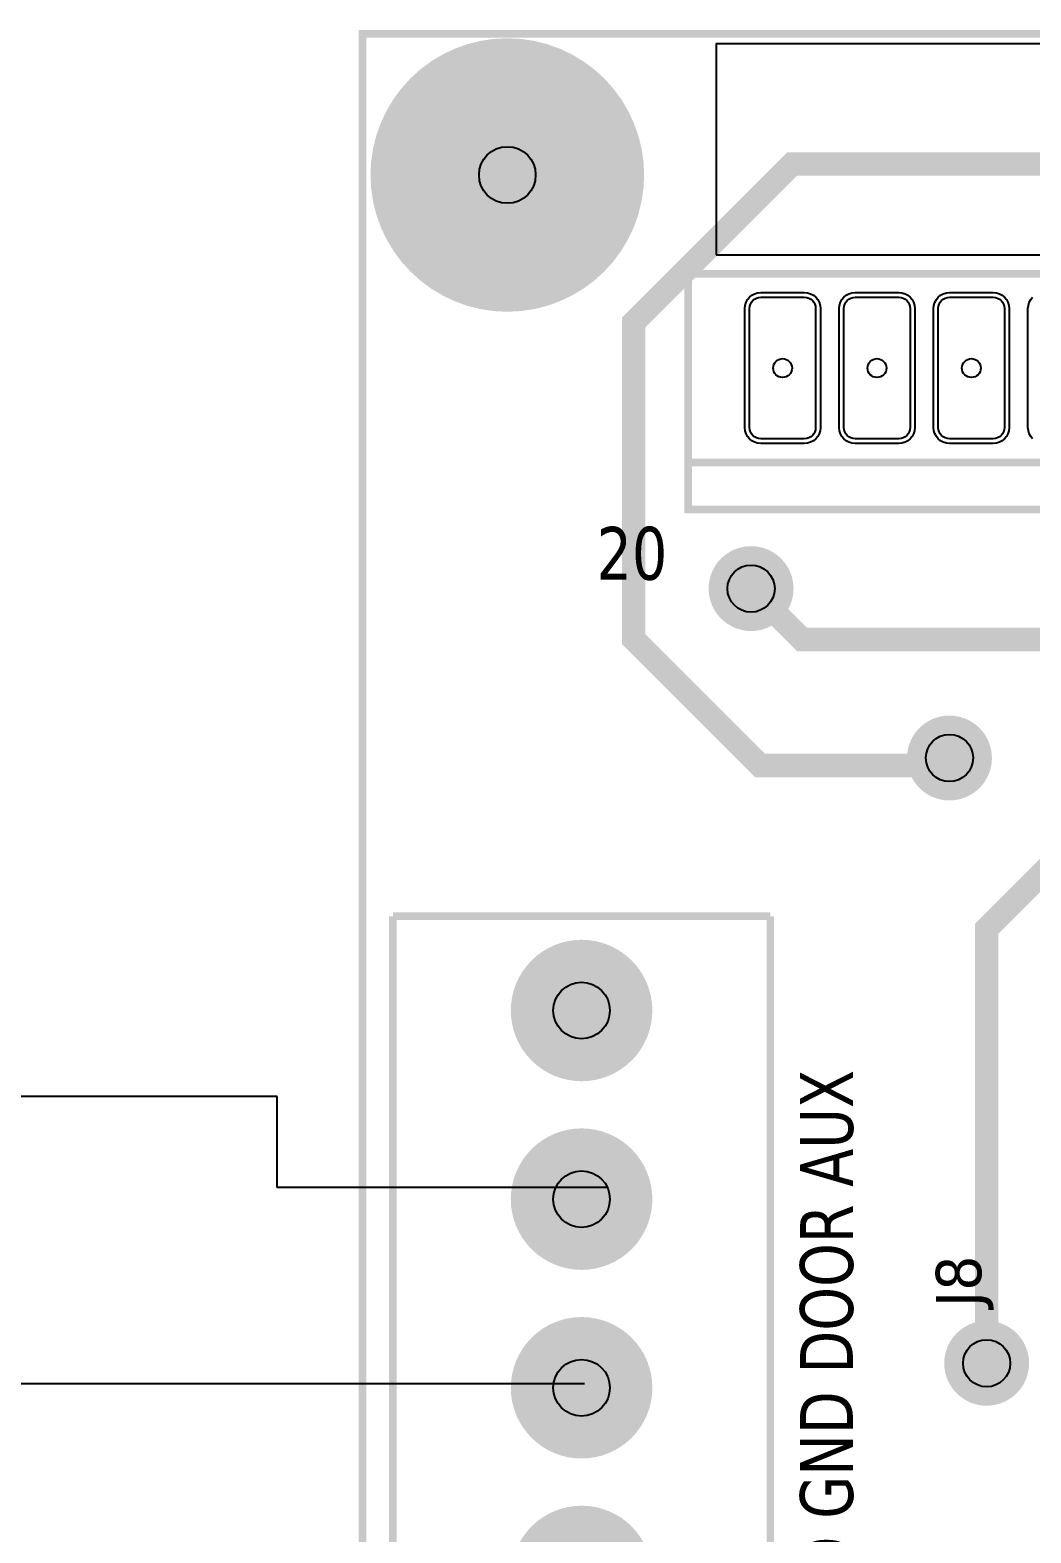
# Model space of a CAD drawing. Header units: millimetres. Extents: x 123.5 to 144.3, y 105.4 to 121.6.
# Drawn here: x 128.115 to 129.197, y 116.01 to 117.636 of the extents above; entities that cross this region are included whole.
import ezdxf

# ---------------------------------------------------------------- set-up
doc = ezdxf.new("R2010")
doc.units = ezdxf.units.MM
doc.layers.add('DESC', color=250, linetype='Continuous')
doc.layers.add('WIRES', color=7, linetype='Continuous')
doc.styles.get("Standard").update_dxf_attribs({"font": 'tahoma.ttf'})

# ---------------------------------------------------------------- blocks, each defined once
blk = doc.blocks.new('EPAD')
at = {"const_width": 0.5}
blk.add_lwpolyline([(-0.25, 0, 1), (0.25, 0, 1)], format="xyb", close=True, dxfattribs=at)
blk = doc.blocks.new('Tarjeta mufla')
for points, const_width in [([(146.2096, 112.4206), (150.1229, 112.4206), (150.1229, 115.5111), (146.2096, 115.5111), (146.2096, 112.4206)], 0.008), ([(146.2096, 112.4206), (150.1229, 112.4206), (150.1229, 115.5111), (146.2096, 115.5111), (146.2096, 112.4206)], 0.008), ([(146.2096, 112.4206), (150.1229, 112.4206), (150.1229, 115.5111), (146.2096, 115.5111), (146.2096, 112.4206)], 0.008), ([(146.8316, 114.7434), (146.8279, 114.7355), (146.6308, 114.7355), (146.497, 114.8694), (146.497, 115.2052), (146.6649, 115.3732), (148.6373, 115.3732), (148.8064, 115.2041)], 0.025), ([(146.5548, 115.0068), (148.6548, 115.0068), (148.6548, 115.2568), (146.5548, 115.2568), (146.5548, 115.0068)], 0.008), ([(146.5548, 115.0068), (148.6548, 115.0068), (148.6548, 115.2568), (146.5548, 115.2568), (146.5548, 115.0068)], 0.008), ([(146.5548, 115.0068), (148.6548, 115.0068), (148.6548, 115.2568), (146.5548, 115.2568), (146.5548, 115.0068)], 0.008), ([(148.6548, 115.0568), (146.5548, 115.0568)], 0.008), ([(148.6548, 115.0568), (146.5548, 115.0568)], 0.008), ([(148.6548, 115.0568), (146.5548, 115.0568)], 0.008), ([(146.871, 114.1017), (146.871, 114.5623), (146.9576, 114.6489), (146.9576, 114.8483), (146.9368, 114.8691), (146.6754, 114.8691), (146.6214, 114.923)], 0.025), ([(146.6418, 114.5757), (146.2418, 114.5757)], 0.008), ([(146.6418, 113.7757), (146.2418, 113.7757), (146.2418, 114.5757)], 0.008), ([(146.6418, 114.5757), (146.2418, 114.5757)], 0.008), ([(146.6418, 113.7757), (146.2418, 113.7757), (146.2418, 114.5757)], 0.008), ([(146.6418, 114.5757), (146.2418, 114.5757)], 0.008), ([(146.6418, 113.7757), (146.2418, 113.7757), (146.2418, 114.5757)], 0.008), ([(146.6418, 114.5757), (146.6418, 113.7757)], 0.008), ([(146.6418, 114.5757), (146.6418, 113.7757)], 0.008), ([(146.6418, 114.5757), (146.6418, 113.7757)], 0.008)]:
    blk.add_lwpolyline(points, dxfattribs=dict(const_width=const_width))
for points in [[(146.5844, 115.277), (148.0001, 115.277), (148.0001, 115.5006), (146.5844, 115.5006), (146.5844, 115.277)], [(146.9197, 115.0817), (146.9177, 115.0842), (146.9161, 115.0871), (146.9152, 115.0903), (146.9148, 115.0938), (146.9148, 115.2198), (146.9152, 115.2233), (146.9161, 115.2265), (146.9177, 115.2294), (146.9197, 115.2319)]]:
    blk.add_lwpolyline(points)
for points in [[(146.6778, 115.0768), (146.6318, 115.0768), (146.6283, 115.0771), (146.6251, 115.0781), (146.6222, 115.0797), (146.6197, 115.0817), (146.6177, 115.0842), (146.6161, 115.0871), (146.6152, 115.0903), (146.6148, 115.0938), (146.6148, 115.2198), (146.6152, 115.2233), (146.6161, 115.2265), (146.6177, 115.2294), (146.6197, 115.2319), (146.6222, 115.234), (146.6251, 115.2355), (146.6283, 115.2365), (146.6318, 115.2368), (146.6778, 115.2368), (146.6813, 115.2365), (146.6845, 115.2355), (146.6874, 115.234), (146.6899, 115.2319), (146.692, 115.2294), (146.6935, 115.2265), (146.6945, 115.2233), (146.6948, 115.2198), (146.6948, 115.0938), (146.6945, 115.0903), (146.6935, 115.0871), (146.692, 115.0842), (146.6899, 115.0817), (146.6874, 115.0797), (146.6845, 115.0781), (146.6813, 115.0771), (146.6778, 115.0768)], [(146.6778, 115.0818), (146.6318, 115.0818), (146.6294, 115.082), (146.6271, 115.0827), (146.6251, 115.0838), (146.6233, 115.0853), (146.6218, 115.087), (146.6207, 115.0891), (146.6201, 115.0914), (146.6198, 115.0938), (146.6198, 115.2198), (146.6201, 115.2223), (146.6207, 115.2245), (146.6218, 115.2266), (146.6233, 115.2283), (146.6251, 115.2298), (146.6271, 115.2309), (146.6294, 115.2316), (146.6318, 115.2318), (146.6778, 115.2318), (146.6803, 115.2316), (146.6825, 115.2309), (146.6846, 115.2298), (146.6863, 115.2283), (146.6878, 115.2266), (146.6889, 115.2245), (146.6896, 115.2223), (146.6898, 115.2198), (146.6898, 115.0938), (146.6896, 115.0914), (146.6889, 115.0891), (146.6878, 115.087), (146.6863, 115.0853), (146.6846, 115.0838), (146.6825, 115.0827), (146.6803, 115.082), (146.6778, 115.0818)], [(146.7778, 115.0768), (146.7318, 115.0768), (146.7283, 115.0771), (146.7251, 115.0781), (146.7222, 115.0797), (146.7197, 115.0817), (146.7177, 115.0842), (146.7161, 115.0871), (146.7152, 115.0903), (146.7148, 115.0938), (146.7148, 115.2198), (146.7152, 115.2233), (146.7161, 115.2265), (146.7177, 115.2294), (146.7197, 115.2319), (146.7222, 115.234), (146.7251, 115.2355), (146.7283, 115.2365), (146.7318, 115.2368), (146.7778, 115.2368), (146.7813, 115.2365), (146.7845, 115.2355), (146.7874, 115.234), (146.7899, 115.2319), (146.792, 115.2294), (146.7935, 115.2265), (146.7945, 115.2233), (146.7948, 115.2198), (146.7948, 115.0938), (146.7945, 115.0903), (146.7935, 115.0871), (146.792, 115.0842), (146.7899, 115.0817), (146.7874, 115.0797), (146.7845, 115.0781), (146.7813, 115.0771), (146.7778, 115.0768)], [(146.7778, 115.0818), (146.7318, 115.0818), (146.7294, 115.082), (146.7271, 115.0827), (146.7251, 115.0838), (146.7233, 115.0853), (146.7218, 115.087), (146.7207, 115.0891), (146.7201, 115.0914), (146.7198, 115.0938), (146.7198, 115.2198), (146.7201, 115.2223), (146.7207, 115.2245), (146.7218, 115.2266), (146.7233, 115.2283), (146.7251, 115.2298), (146.7271, 115.2309), (146.7294, 115.2316), (146.7318, 115.2318), (146.7778, 115.2318), (146.7803, 115.2316), (146.7825, 115.2309), (146.7846, 115.2298), (146.7863, 115.2283), (146.7878, 115.2266), (146.7889, 115.2245), (146.7896, 115.2223), (146.7898, 115.2198), (146.7898, 115.0938), (146.7896, 115.0914), (146.7889, 115.0891), (146.7878, 115.087), (146.7863, 115.0853), (146.7846, 115.0838), (146.7825, 115.0827), (146.7803, 115.082), (146.7778, 115.0818)], [(146.8778, 115.0768), (146.8318, 115.0768), (146.8283, 115.0771), (146.8251, 115.0781), (146.8222, 115.0797), (146.8197, 115.0817), (146.8177, 115.0842), (146.8161, 115.0871), (146.8152, 115.0903), (146.8148, 115.0938), (146.8148, 115.2198), (146.8152, 115.2233), (146.8161, 115.2265), (146.8177, 115.2294), (146.8197, 115.2319), (146.8222, 115.234), (146.8251, 115.2355), (146.8283, 115.2365), (146.8318, 115.2368), (146.8778, 115.2368), (146.8813, 115.2365), (146.8845, 115.2355), (146.8874, 115.234), (146.8899, 115.2319), (146.892, 115.2294), (146.8935, 115.2265), (146.8945, 115.2233), (146.8948, 115.2198), (146.8948, 115.0938), (146.8945, 115.0903), (146.8935, 115.0871), (146.892, 115.0842), (146.8899, 115.0817), (146.8874, 115.0797), (146.8845, 115.0781), (146.8813, 115.0771), (146.8778, 115.0768)], [(146.8778, 115.0818), (146.8318, 115.0818), (146.8294, 115.082), (146.8271, 115.0827), (146.8251, 115.0838), (146.8233, 115.0853), (146.8218, 115.087), (146.8207, 115.0891), (146.8201, 115.0914), (146.8198, 115.0938), (146.8198, 115.2198), (146.8201, 115.2223), (146.8207, 115.2245), (146.8218, 115.2266), (146.8233, 115.2283), (146.8251, 115.2298), (146.8271, 115.2309), (146.8294, 115.2316), (146.8318, 115.2318), (146.8778, 115.2318), (146.8803, 115.2316), (146.8825, 115.2309), (146.8846, 115.2298), (146.8863, 115.2283), (146.8878, 115.2266), (146.8889, 115.2245), (146.8896, 115.2223), (146.8898, 115.2198), (146.8898, 115.0938), (146.8896, 115.0914), (146.8889, 115.0891), (146.8878, 115.087), (146.8863, 115.0853), (146.8846, 115.0838), (146.8825, 115.0827), (146.8803, 115.082), (146.8778, 115.0818)]]:
    blk.add_lwpolyline(points, close=True)
for centre, radius in [((146.3631, 115.3615), 0.03), ((146.6548, 115.1568), 0.01), ((146.7548, 115.1568), 0.01), ((146.8548, 115.1568), 0.01), ((146.6214, 114.923), 0.025), ((146.8316, 114.7434), 0.025), ((146.4418, 114.4757), 0.03), ((146.4418, 114.2757), 0.03), ((146.871, 114.1017), 0.025), ((146.4418, 114.0757), 0.03)]:
    blk.add_circle(centre, radius)
for p, xscale, yscale in [((146.3631, 115.3615), 0.29, 0.29), ((146.3631, 115.3615), 0.25, 0.25), ((146.6214, 114.923), 0.09, 0.09), ((146.6214, 114.923), 0.07, 0.07), ((146.8316, 114.7434), 0.09, 0.09), ((146.8316, 114.7434), 0.07, 0.07), ((146.4418, 114.4757), 0.15, 0.15), ((146.4418, 114.4757), 0.12, 0.12), ((146.4418, 114.2757), 0.15, 0.15), ((146.4418, 114.2757), 0.12, 0.12), ((146.4418, 114.0757), 0.15, 0.15), ((146.4418, 114.0757), 0.12, 0.12), ((146.871, 114.1017), 0.09, 0.09), ((146.871, 114.1017), 0.07, 0.07), ((146.4418, 113.8757), 0.15, 0.15), ((146.4418, 113.8757), 0.12, 0.12)]:
    blk.add_blockref('EPAD', p, dxfattribs=dict(xscale=xscale, yscale=yscale))
at = {"width": 0.892857}
blk.add_text('20', height=0.056, dxfattribs=at).set_placement((146.4576, 114.9324))
blk.add_text('20', height=0.056, dxfattribs=at).set_placement((146.4576, 114.9324))
blk.add_text('20', height=0.056, dxfattribs=at).set_placement((146.4576, 114.9324))
for s, height, width, p in [('GND GND DOOR AUX', 0.056, 0.892857, (146.7293, 113.7828)), ('GND GND DOOR AUX', 0.056, 0.892857, (146.7293, 113.7828)), ('GND GND DOOR AUX', 0.056, 0.892857, (146.7293, 113.7828)), ('J8', 0.048, 1.041667, (146.8652, 114.1611)), ('J8', 0.048, 1.041667, (146.8652, 114.1611)), ('J8', 0.048, 1.041667, (146.8652, 114.1611))]:
    blk.add_text(s, height=height, rotation=90, dxfattribs=dict(width=width)).set_placement(p)

msp = doc.modelspace()

# ---------------------------------------------------------------- linework, layer by layer
at = {"layer": 'WIRES'}
for p, q in [((128.3824, 116.4819), (128.0252, 116.4819)), ((128.3824, 116.3834), (128.3824, 116.4819)), ((128.7396, 116.3834), (128.3824, 116.3834)), ((128.0213, 116.1714), (128.7148, 116.1714))]:
    msp.add_line(p, q, dxfattribs=at)

# ---------------------------------------------------------------- block references
at = {"layer": 'DESC', "xscale": 1.020266282160534, "yscale": 1.020266282160534, "zscale": 1.020266282160534}
msp.add_blockref('Tarjeta mufla', (-20.6981, -0.2207), dxfattribs=at)

doc.saveas('drawing.dxf')
